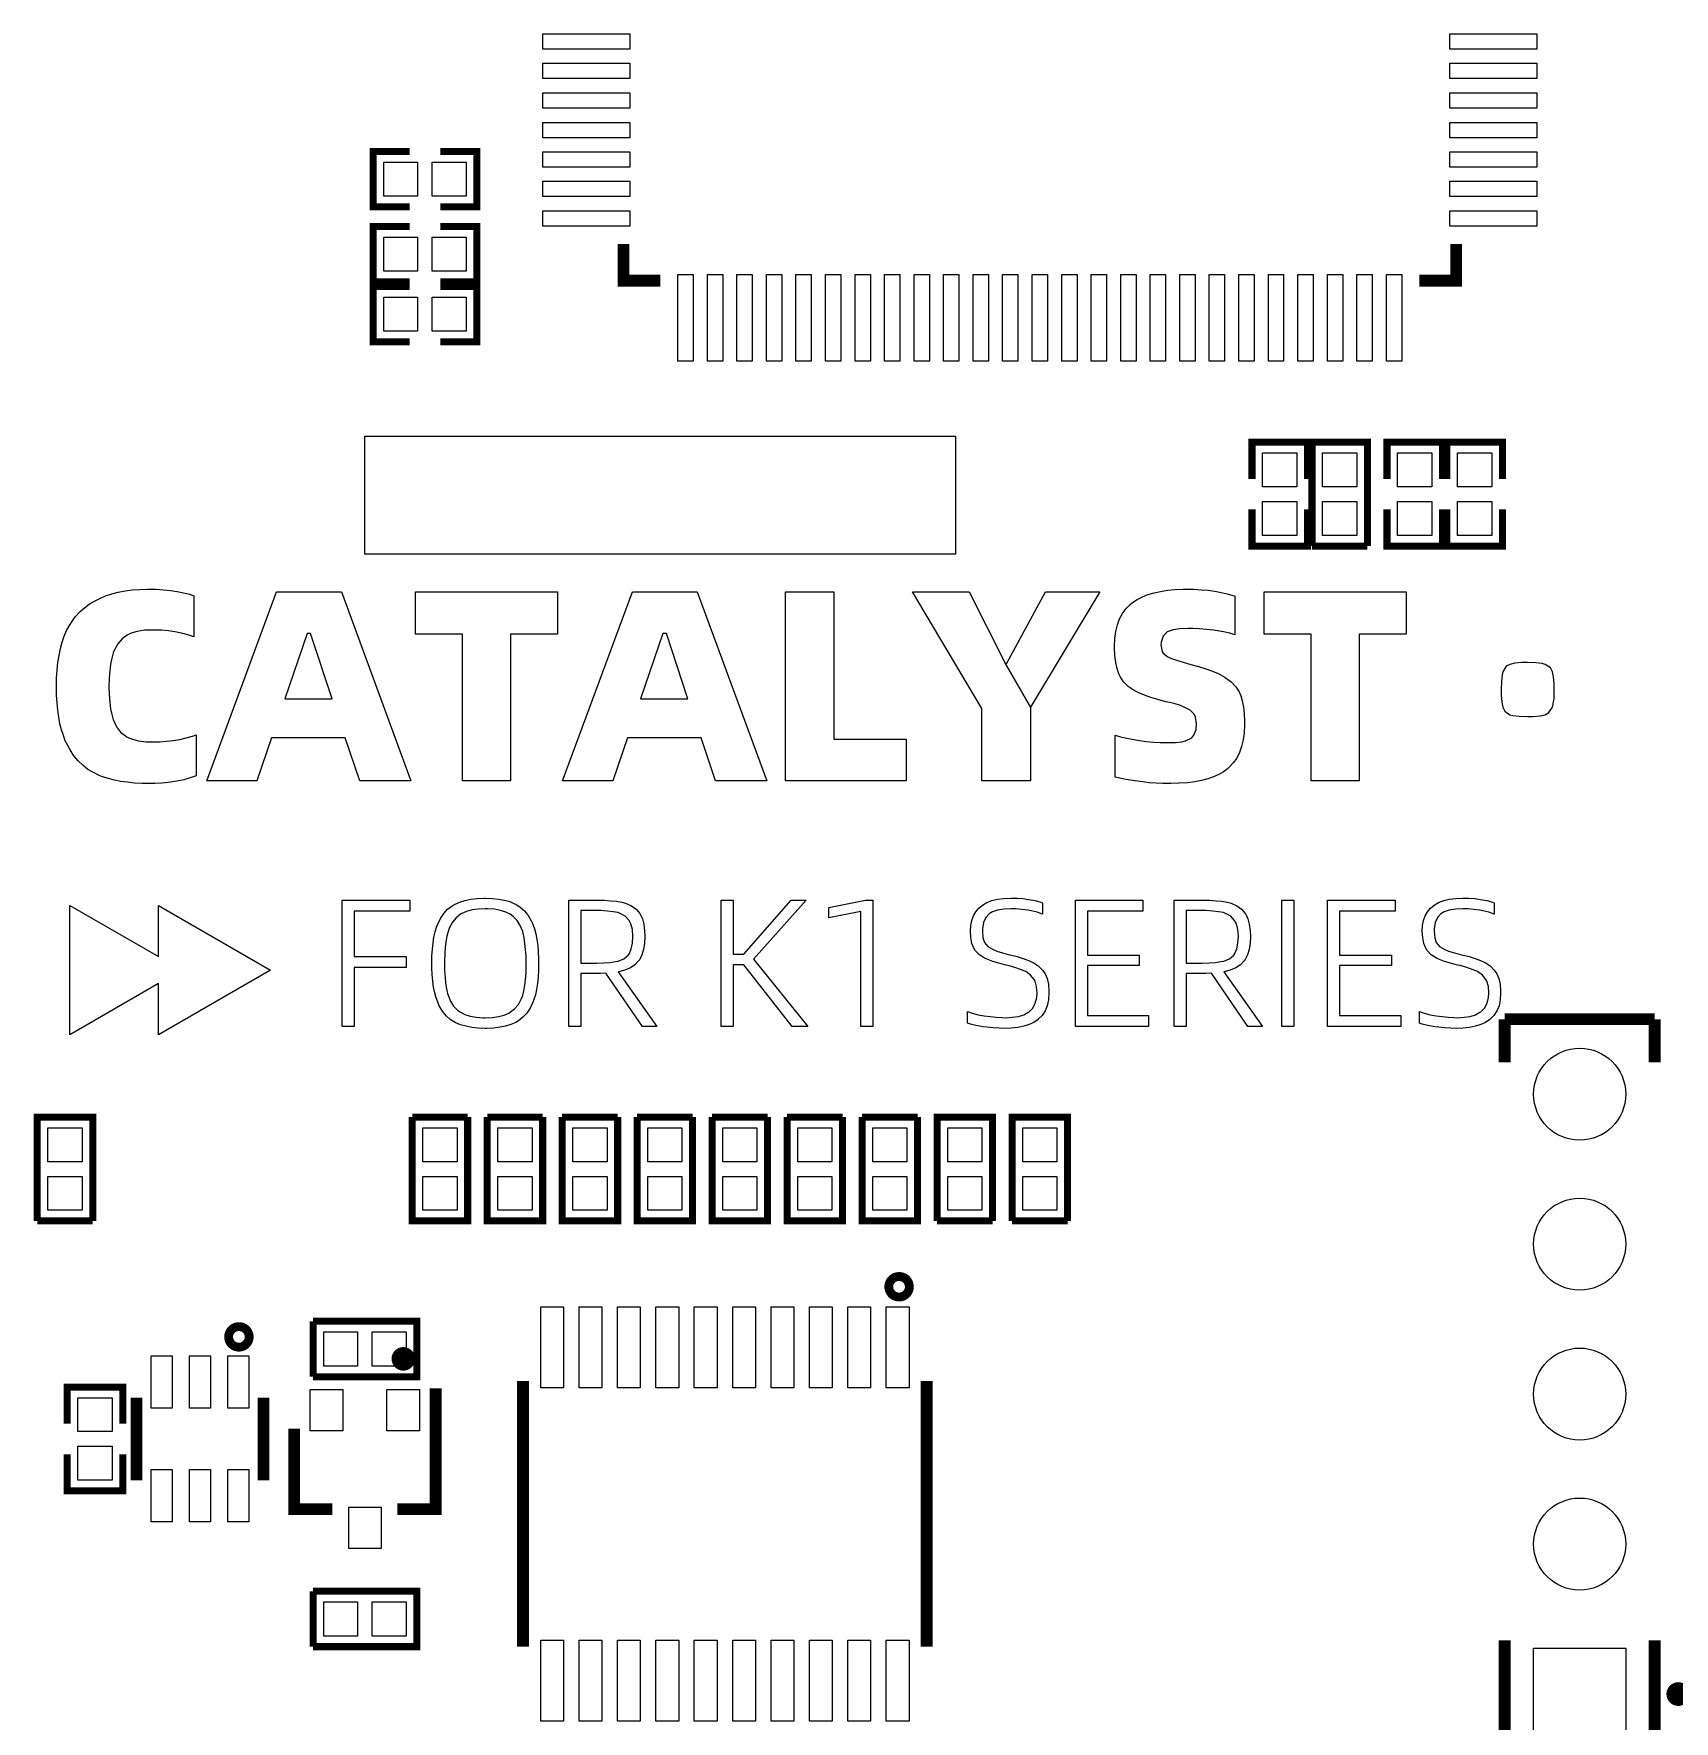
# Model space of a CAD drawing. Extents: x 0 to 145, y 0 to 99.
# Drawn here: x 65 to 92.79, y 40.69 to 69.27 of the extents above; entities that cross this region are included whole.
import ezdxf

# ---------------------------------------------------------------- set-up
doc = ezdxf.new("R2010")
doc.units = 0
doc.header["$MEASUREMENT"] = 0
for name, color, linetype in [('SILKSCREEN_TOP', 7, 'CONTINUOUS'), ('SOLDERMASK_BOTTOM', 5, 'CONTINUOUS'), ('SOLDERMASK_TOP', 94, 'CONTINUOUS')]:
    doc.layers.add(name, color=color, linetype=linetype)

msp = doc.modelspace()

# ---------------------------------------------------------------- linework, layer by layer
at = {"layer": 'SILKSCREEN_TOP'}
for points, const_width in [([(71.36892, 67.2719), (70.74916, 67.2719), (70.74916, 66.3321), (71.36892, 66.3321)], 0.11938), ([(71.88708, 67.2719), (72.50684, 67.2719), (72.50684, 66.3321), (71.88708, 66.3321)], 0.11938), ([(71.36892, 66.0019), (70.74916, 66.0019), (70.74916, 65.0621), (71.36892, 65.0621)], 0.11938), ([(71.88708, 66.0019), (72.50684, 66.0019), (72.50684, 65.0621), (71.88708, 65.0621)], 0.11938), ([(75.61326, 65.08496), (74.99096, 65.08496), (74.99096, 65.70726)], 0.20066), ([(88.47074, 65.08496), (89.09304, 65.08496), (89.09304, 65.70726)], 0.20066), ([(71.36892, 64.9859), (70.74916, 64.9859), (70.74916, 64.0461), (71.36892, 64.0461)], 0.11938), ([(71.88708, 64.9859), (72.50684, 64.9859), (72.50684, 64.0461), (71.88708, 64.0461)], 0.11938), ([(85.6361, 61.72708), (85.6361, 62.34684), (86.5759, 62.34684), (86.5759, 61.72708)], 0.11938), ([(86.6521, 60.58916), (86.6521, 62.34684), (87.5919, 62.34684), (87.5919, 60.58916)], 0.11938), ([(87.9221, 61.72708), (87.9221, 62.34684), (88.8619, 62.34684), (88.8619, 61.72708)], 0.11938), ([(88.9381, 61.72708), (88.9381, 62.34684), (89.8779, 62.34684), (89.8779, 61.72708)], 0.11938), ([(85.6361, 61.20892), (85.6361, 60.58916), (86.5759, 60.58916), (86.5759, 61.20892)], 0.11938), ([(87.9221, 61.20892), (87.9221, 60.58916), (88.8619, 60.58916), (88.8619, 61.20892)], 0.11938), ([(88.9381, 61.20892), (88.9381, 60.58916), (89.8779, 60.58916), (89.8779, 61.20892)], 0.11938), ([(86.6521, 60.58916), (87.5919, 60.58916)], 0.11938), ([(92.456, 52.57546), (89.916, 52.57546)], 0.20066), ([(89.916, 52.57546), (89.916, 51.84648)], 0.20066), ([(92.456, 51.84648), (92.456, 52.57546)], 0.20066), ([(65.0621, 49.15916), (65.0621, 50.91684), (66.0019, 50.91684), (66.0019, 49.15916)], 0.11938), ([(72.3519, 50.91684), (71.4121, 50.91684)], 0.11938), ([(72.3519, 50.91684), (72.3519, 49.15916), (71.4121, 49.15916), (71.4121, 50.91684)], 0.11938), ([(73.6219, 50.91684), (72.6821, 50.91684)], 0.11938), ([(73.6219, 50.91684), (73.6219, 49.15916), (72.6821, 49.15916), (72.6821, 50.91684)], 0.11938), ([(74.8919, 50.91684), (73.9521, 50.91684)], 0.11938), ([(74.8919, 50.91684), (74.8919, 49.15916), (73.9521, 49.15916), (73.9521, 50.91684)], 0.11938), ([(76.1619, 50.91684), (75.2221, 50.91684)], 0.11938), ([(76.1619, 50.91684), (76.1619, 49.15916), (75.2221, 49.15916), (75.2221, 50.91684)], 0.11938), ([(77.4319, 50.91684), (76.4921, 50.91684)], 0.11938), ([(77.4319, 50.91684), (77.4319, 49.15916), (76.4921, 49.15916), (76.4921, 50.91684)], 0.11938), ([(78.7019, 50.91684), (77.7621, 50.91684)], 0.11938), ([(78.7019, 50.91684), (78.7019, 49.15916), (77.7621, 49.15916), (77.7621, 50.91684)], 0.11938), ([(79.9719, 50.91684), (79.0321, 50.91684)], 0.11938), ([(79.9719, 50.91684), (79.9719, 49.15916), (79.0321, 49.15916), (79.0321, 50.91684)], 0.11938), ([(80.3021, 49.15916), (80.3021, 50.91684), (81.2419, 50.91684), (81.2419, 49.15916)], 0.11938), ([(81.5721, 49.15916), (81.5721, 50.91684), (82.5119, 50.91684), (82.5119, 49.15916)], 0.11938), ([(65.0621, 49.15916), (66.0019, 49.15916)], 0.11938), ([(80.3021, 49.15916), (81.2419, 49.15916)], 0.11938), ([(81.5721, 49.15916), (82.5119, 49.15916)], 0.11938), ([(69.73316, 47.4599), (69.73316, 46.5201)], 0.11938), ([(69.73316, 47.4599), (71.49084, 47.4599), (71.49084, 46.5201), (69.73316, 46.5201)], 0.11938), ([(66.5099, 45.72508), (66.5099, 46.34484), (65.5701, 46.34484), (65.5701, 45.72508)], 0.11938), ([(71.81088, 46.32198), (71.81088, 44.27728), (71.16318, 44.27728)], 0.20066), ([(73.28916, 46.44644), (73.28916, 41.94556)], 0.20066), ([(80.12684, 46.44644), (80.12684, 41.94556)], 0.20066), ([(66.74358, 44.76496), (66.74358, 46.16704)], 0.20066), ([(68.89242, 46.16704), (68.89242, 44.76496)], 0.20066), ([(69.41312, 45.63872), (69.41312, 44.27728), (70.06082, 44.27728)], 0.20066), ([(66.5099, 45.20692), (66.5099, 44.58716), (65.5701, 44.58716), (65.5701, 45.20692)], 0.11938), ([(69.73316, 42.8879), (69.73316, 41.9481)], 0.11938), ([(69.73316, 42.8879), (71.49084, 42.8879), (71.49084, 41.9481), (69.73316, 41.9481)], 0.11938), ([(92.456, 42.05478), (92.456, 39.87546), (89.916, 39.87546), (89.916, 42.05478)], 0.20066)]:
    msp.add_lwpolyline(points, dxfattribs=dict(at, const_width=const_width))
for points in [[(70.612, 60.452), (70.612, 62.45098), (80.61198, 62.45098), (80.61198, 60.452)], [(65.53708, 57.29224), (65.50406, 57.3786), (65.47104, 57.47512), (65.44564, 57.57926), (65.42532, 57.68848), (65.40754, 57.80786), (65.39738, 57.93232), (65.38976, 58.0644), (65.38722, 58.20156), (65.38722, 58.21426), (65.38976, 58.35396), (65.39738, 58.48858), (65.41262, 58.61812), (65.4304, 58.7375), (65.4558, 58.85434), (65.48374, 58.96102), (65.5193, 59.06008), (65.5574, 59.1566), (65.60566, 59.24296), (65.65646, 59.32424), (65.7098, 59.3979), (65.7733, 59.46648), (65.78854, 59.47918), (65.8622, 59.54522), (65.94348, 59.60364), (66.02984, 59.65698), (66.12128, 59.7027), (66.22034, 59.74334), (66.32448, 59.7789), (66.4337, 59.80684), (66.548, 59.8297), (66.66992, 59.84494), (66.79692, 59.85256), (66.929, 59.85764), (66.94424, 59.86018), (67.07632, 59.85764), (67.20078, 59.85002), (67.32016, 59.83732), (67.43192, 59.82208), (67.5386, 59.79922), (67.63766, 59.77382), (67.71386, 59.74842), (67.71386, 59.04992), (67.60972, 59.08548), (67.50558, 59.11342), (67.39382, 59.13628), (67.28206, 59.15152), (67.16522, 59.16168), (67.0433, 59.16676), (67.0052, 59.16676), (66.87566, 59.16168), (66.75628, 59.14136), (66.65468, 59.11342), (66.58356, 59.0804), (66.49974, 59.0169), (66.42862, 58.93562), (66.3702, 58.83402), (66.34988, 58.78068), (66.32448, 58.69178), (66.30416, 58.59018), (66.28892, 58.47842), (66.27876, 58.35396), (66.27622, 58.2168), (66.27622, 58.21426), (66.27876, 58.07456), (66.28892, 57.94756), (66.30416, 57.83326), (66.32448, 57.7342), (66.34988, 57.64784), (66.35496, 57.63768), (66.40576, 57.52592), (66.47434, 57.43702), (66.55562, 57.37352), (66.58356, 57.3532), (66.675, 57.31764), (66.77914, 57.29224), (66.89852, 57.27446), (67.01028, 57.27192), (67.1322, 57.27446), (67.24904, 57.28208), (67.36588, 57.29732), (67.4751, 57.3151), (67.58178, 57.3405), (67.68846, 57.37098), (67.75196, 57.39384), (67.75196, 56.69534), (67.6529, 56.66232), (67.54368, 56.63184), (67.4243, 56.60898), (67.39382, 56.6039), (67.27952, 56.58612), (67.16522, 56.57342), (67.05092, 56.56834), (66.96964, 56.56834), (66.83756, 56.56834), (66.71056, 56.57596), (66.59118, 56.58866), (66.47688, 56.6039), (66.3702, 56.62676), (66.26606, 56.65216), (66.16954, 56.68264), (66.11112, 56.70296), (66.01206, 56.75122), (65.91808, 56.8071), (65.83172, 56.87568), (65.75298, 56.95188), (65.67932, 57.03824), (65.61836, 57.1373), (65.57772, 57.20842)], [(69.02958, 57.3405), (68.77812, 56.61152), (67.9323, 56.61152), (69.11594, 59.81192), (70.21322, 59.81192), (71.38924, 56.61152), (70.5231, 56.61152), (70.27672, 57.3405)], [(72.263, 56.61152), (72.263, 59.09818), (71.46544, 59.09818), (71.46544, 59.81192), (73.87082, 59.81192), (73.87082, 59.09818), (73.0758, 59.09818), (73.0758, 56.61152)], [(75.057, 57.3405), (74.80808, 56.61152), (73.95972, 56.61152), (75.1459, 59.81192), (76.24064, 59.81192), (77.41666, 56.61152), (76.55052, 56.61152), (76.30668, 57.3405)], [(79.77632, 56.61152), (77.73416, 56.61152), (77.73416, 59.81192), (78.55204, 59.81192), (78.55204, 57.31764), (79.77632, 57.31764)], [(81.88452, 56.61152), (81.05902, 56.61152), (81.05902, 57.8358), (79.88808, 59.81192), (80.84566, 59.81192), (81.4578, 58.60542), (81.88452, 57.85866)], [(81.4578, 58.60542), (81.48574, 58.60542), (82.13598, 59.81192), (83.058, 59.81192), (81.88452, 57.85866)], [(85.46084, 57.19318), (85.42274, 57.09158), (85.37702, 56.9976), (85.3186, 56.91632), (85.24748, 56.84266), (85.21954, 56.81472), (85.15096, 56.76392), (85.07222, 56.7182), (84.98332, 56.6801), (84.8868, 56.64454), (84.78012, 56.6166), (84.66582, 56.59628), (84.54136, 56.58104), (84.4042, 56.57088), (84.26196, 56.56834), (84.24164, 56.56834), (84.12734, 56.56834), (84.01304, 56.57342), (83.8962, 56.58104), (83.78444, 56.59374), (83.7438, 56.59882), (83.61934, 56.6166), (83.49996, 56.63692), (83.39582, 56.65978), (83.31708, 56.67756), (83.31708, 57.38368), (83.40852, 57.35574), (83.51774, 57.33288), (83.63712, 57.31002), (83.7311, 57.29478), (83.85048, 57.27954), (83.96732, 57.26938), (84.07908, 57.26176), (84.1883, 57.25922), (84.201, 57.25922), (84.33816, 57.26176), (84.44484, 57.27446), (84.51088, 57.29224), (84.61502, 57.34304), (84.65312, 57.38622), (84.68868, 57.48274), (84.69376, 57.57672), (84.67852, 57.69356), (84.6582, 57.74182), (84.58708, 57.8104), (84.51088, 57.85104), (84.42452, 57.8866), (84.3153, 57.92216), (84.18068, 57.95264), (84.17814, 57.95264), (84.04352, 57.9882), (83.9216, 58.02376), (83.81492, 58.06186), (83.72094, 58.1025), (83.63966, 58.14314), (83.5406, 58.21172), (83.46186, 58.28792), (83.4009, 58.37936), (83.38058, 58.42508), (83.3501, 58.51398), (83.32724, 58.61812), (83.312, 58.73496), (83.30692, 58.86704), (83.30692, 58.8899), (83.312, 59.02198), (83.32724, 59.14136), (83.35772, 59.25312), (83.39328, 59.35472), (83.44154, 59.44616), (83.49996, 59.52744), (83.57108, 59.59856), (83.61426, 59.63158), (83.693, 59.68492), (83.77936, 59.7281), (83.87334, 59.7662), (83.97748, 59.79668), (84.0867, 59.82208), (84.20354, 59.8424), (84.33308, 59.85256), (84.46516, 59.85764), (84.5185, 59.86018), (84.64804, 59.85764), (84.77504, 59.85002), (84.89188, 59.83986), (85.00618, 59.82462), (85.1154, 59.8043), (85.217, 59.78144), (85.31352, 59.75096), (85.344, 59.74334), (85.344, 59.08294), (85.26018, 59.11088), (85.15096, 59.13374), (85.01634, 59.15914), (84.99094, 59.16168), (84.86394, 59.17692), (84.7471, 59.18708), (84.63788, 59.19216), (84.5566, 59.1947), (84.41436, 59.18962), (84.30006, 59.17184), (84.2137, 59.14136), (84.201, 59.13374), (84.12988, 59.06008), (84.09686, 58.95848), (84.09432, 58.91784), (84.11718, 58.80354), (84.13242, 58.7756), (84.21116, 58.71464), (84.27466, 58.68416), (84.35848, 58.65368), (84.4677, 58.62066), (84.59724, 58.5851), (84.73186, 58.54954), (84.85632, 58.51144), (84.96554, 58.4708), (85.06206, 58.43016), (85.14588, 58.38698), (85.18398, 58.36412), (85.2805, 58.29046), (85.35924, 58.20664), (85.41766, 58.11774), (85.4456, 58.05424), (85.471, 57.96534), (85.49132, 57.8612), (85.50148, 57.7469), (85.5091, 57.61736), (85.51164, 57.55386), (85.50402, 57.42432), (85.48878, 57.30494)], [(86.6394, 56.61152), (86.6394, 59.09818), (85.84184, 59.09818), (85.84184, 59.81192), (88.24722, 59.81192), (88.24722, 59.09818), (87.4522, 59.09818), (87.4522, 56.61152)], [(69.68744, 59.10834), (69.63156, 59.10834), (69.25564, 58.00344), (70.05828, 58.00344)], [(75.7174, 59.10834), (75.65898, 59.10834), (75.28052, 58.00344), (76.08316, 58.00344)], [(90.73896, 57.90946), (90.75166, 58.01614), (90.7542, 58.15584), (90.7542, 58.25744), (90.74404, 58.37682), (90.72626, 58.46064), (90.69324, 58.52414), (90.6018, 58.5851), (90.551, 58.60034), (90.44432, 58.61304), (90.30462, 58.61812), (90.20556, 58.61558), (90.08872, 58.60542), (90.00236, 58.5851), (89.9414, 58.55208), (89.88298, 58.46064), (89.87028, 58.4073), (89.86012, 58.29808), (89.85758, 58.15584), (89.85758, 58.06186), (89.86774, 57.94248), (89.88298, 57.85866), (89.916, 57.79516), (90.00236, 57.73166), (90.05316, 57.71896), (90.15984, 57.70626), (90.30462, 57.70118), (90.3986, 57.70118), (90.51798, 57.71388), (90.6018, 57.73166), (90.6653, 57.76722), (90.72626, 57.85866)], [(70.42912, 53.63718), (71.3105, 53.63718), (71.3105, 53.45176), (70.42912, 53.45176), (70.42912, 52.451), (70.22592, 52.451), (70.22592, 54.59222), (71.37146, 54.59222), (71.37146, 54.4068), (70.42912, 54.4068)], [(73.47204, 52.9082), (73.4568, 52.86248), (73.40854, 52.76342), (73.35266, 52.6796), (73.28662, 52.60848), (73.21042, 52.54752), (73.1647, 52.52212), (73.08342, 52.48656), (72.99452, 52.45608), (72.89546, 52.4383), (72.79132, 52.4256), (72.67448, 52.42052), (72.64908, 52.42052), (72.53224, 52.4256), (72.42302, 52.43576), (72.32396, 52.45608), (72.23252, 52.48148), (72.15124, 52.5145), (72.13854, 52.52212), (72.05726, 52.57292), (71.98614, 52.63388), (71.92264, 52.71262), (71.8693, 52.80152), (71.8439, 52.86248), (71.81596, 52.93614), (71.79564, 53.0225), (71.77532, 53.11648), (71.76262, 53.21808), (71.75246, 53.32984), (71.74484, 53.44668), (71.74484, 53.52288), (71.74738, 53.6448), (71.755, 53.76164), (71.76516, 53.86578), (71.7804, 53.96484), (71.80326, 54.05374), (71.82612, 54.13502), (71.8439, 54.18328), (71.88962, 54.2798), (71.94804, 54.36616), (72.01154, 54.43728), (72.08774, 54.4957), (72.13854, 54.52618), (72.21728, 54.5592), (72.30618, 54.58714), (72.40524, 54.60746), (72.51192, 54.62016), (72.62622, 54.62524), (72.64908, 54.62524), (72.76846, 54.62016), (72.87514, 54.61), (72.9742, 54.58968), (73.06564, 54.56682), (73.14692, 54.53126), (73.1647, 54.52618), (73.24344, 54.47538), (73.31202, 54.40934), (73.37552, 54.33314), (73.42886, 54.24424), (73.4568, 54.18328), (73.4822, 54.10454), (73.5076, 54.02072), (73.52538, 53.92674), (73.54062, 53.82514), (73.54824, 53.71592), (73.55332, 53.59908), (73.55332, 53.52288), (73.55332, 53.40096), (73.5457, 53.28666), (73.53554, 53.17744), (73.51776, 53.08092), (73.49998, 52.98948)], [(74.9046, 53.3781), (74.90206, 53.3781), (75.55484, 52.451), (75.311, 52.451), (74.69124, 53.3527), (74.5998, 53.35016), (74.549, 53.35016), (74.26706, 53.35016), (74.26706, 52.451), (74.06386, 52.451), (74.06386, 54.59222), (74.53884, 54.59222), (74.66076, 54.58968), (74.77252, 54.58206), (74.87158, 54.5719), (74.96048, 54.55666), (75.02652, 54.53888), (75.12558, 54.4957), (75.20432, 54.43728), (75.26528, 54.36616), (75.27544, 54.35346), (75.311, 54.27472), (75.33386, 54.18328), (75.3491, 54.07406), (75.35164, 53.98008), (75.34656, 53.8607), (75.33132, 53.75656), (75.30084, 53.66512), (75.26528, 53.58892), (75.2475, 53.56352), (75.184, 53.49748), (75.1078, 53.44668), (75.01382, 53.40604)], [(77.02804, 53.67528), (77.82814, 54.59222), (78.08468, 54.59222), (77.1906, 53.594), (78.11262, 52.451), (77.84846, 52.451), (77.02804, 53.49494), (76.85024, 53.49494), (76.85024, 52.451), (76.6445, 52.451), (76.6445, 54.59222), (76.85024, 54.59222), (76.85024, 53.67528)], [(79.21244, 52.451), (79.00924, 52.451), (79.00924, 54.39918), (78.47076, 54.29504), (78.47076, 54.46776), (79.09052, 54.59222), (79.21244, 54.59222)], [(81.9277, 53.53558), (82.0166, 53.4797), (82.08772, 53.40858), (82.1309, 53.34508), (82.16392, 53.2638), (82.18678, 53.16728), (82.1944, 53.05552), (82.19694, 53.01742), (82.18932, 52.90566), (82.169, 52.80406), (82.1309, 52.71516), (82.08264, 52.63896), (82.0166, 52.57546), (82.01152, 52.56784), (81.9404, 52.52212), (81.85912, 52.48402), (81.77022, 52.45608), (81.66862, 52.43576), (81.55432, 52.42306), (81.45526, 52.42052), (81.35112, 52.42306), (81.24952, 52.42814), (81.14792, 52.4383), (81.08188, 52.44846), (80.95996, 52.46878), (80.86852, 52.49164), (80.81772, 52.50688), (80.81772, 52.705), (80.899, 52.67706), (81.0006, 52.65166), (81.09966, 52.63388), (81.20126, 52.61864), (81.30286, 52.60848), (81.40446, 52.6034), (81.45526, 52.60086), (81.57464, 52.60848), (81.68132, 52.62372), (81.77022, 52.65166), (81.84388, 52.6923), (81.85912, 52.69992), (81.92262, 52.76342), (81.9658, 52.8447), (81.9912, 52.94376), (81.99628, 53.01488), (81.98612, 53.12918), (81.96326, 53.22062), (81.94802, 53.24856), (81.88706, 53.31968), (81.80324, 53.38064), (81.79054, 53.38826), (81.71434, 53.41874), (81.62036, 53.44922), (81.5086, 53.48224), (81.46796, 53.4924), (81.34858, 53.52288), (81.24444, 53.55336), (81.16062, 53.58892), (81.10728, 53.61178), (81.01838, 53.66766), (80.9498, 53.73878), (80.92694, 53.77688), (80.89138, 53.85816), (80.8736, 53.95722), (80.86852, 54.0639), (80.8736, 54.16296), (80.88884, 54.24932), (80.91932, 54.32806), (80.95742, 54.39664), (81.01076, 54.4576), (81.07172, 54.5084), (81.14284, 54.55158), (81.2292, 54.5846), (81.32572, 54.61), (81.4324, 54.62016), (81.54924, 54.62778), (81.55686, 54.62778), (81.65592, 54.62524), (81.75498, 54.61762), (81.84896, 54.60492), (81.9658, 54.5846), (82.05724, 54.5592), (82.08772, 54.54904), (82.08772, 54.356), (81.99628, 54.38648), (81.89468, 54.40934), (81.84134, 54.4195), (81.73974, 54.43474), (81.63814, 54.44236), (81.55178, 54.44744), (81.42986, 54.43728), (81.32572, 54.42204), (81.2419, 54.3941), (81.18602, 54.36108), (81.12506, 54.29758), (81.08696, 54.21376), (81.06918, 54.10708), (81.06918, 54.0639), (81.07934, 53.95214), (81.10474, 53.87594), (81.16316, 53.80736), (81.2419, 53.76164), (81.31556, 53.72862), (81.41208, 53.69814), (81.52892, 53.66766), (81.54162, 53.66512), (81.65846, 53.63464), (81.7626, 53.60416), (81.8515, 53.57114)], [(83.72602, 53.48478), (82.84718, 53.48478), (82.84718, 52.63896), (83.88096, 52.63896), (83.88096, 52.451), (82.64398, 52.451), (82.64398, 54.59222), (83.78952, 54.59222), (83.78952, 54.4068), (82.84718, 54.4068), (82.84718, 53.66258), (83.72602, 53.66258)], [(85.5218, 53.58892), (85.50148, 53.56352), (85.44052, 53.49748), (85.36178, 53.44668), (85.2678, 53.40604), (85.15858, 53.3781), (85.15604, 53.3781), (85.81136, 52.451), (85.56752, 52.451), (84.94776, 53.3527), (84.85632, 53.35016), (84.80298, 53.35016), (84.52358, 53.35016), (84.52358, 52.451), (84.32038, 52.451), (84.32038, 54.59222), (84.79028, 54.59222), (84.91474, 54.58968), (85.0265, 54.58206), (85.12556, 54.5719), (85.217, 54.55666), (85.2805, 54.53888), (85.37956, 54.4957), (85.46084, 54.43728), (85.5218, 54.36616), (85.53196, 54.35346), (85.56498, 54.27472), (85.59038, 54.18328), (85.60308, 54.07406), (85.60816, 53.98008), (85.60308, 53.8607), (85.5853, 53.75656), (85.55736, 53.66512)], [(86.14156, 52.451), (86.14156, 54.59222), (86.34476, 54.59222), (86.34476, 52.451)], [(87.11946, 53.66258), (88.00084, 53.66258), (88.00084, 53.48478), (87.11946, 53.48478), (87.11946, 52.63896), (88.15578, 52.63896), (88.15578, 52.451), (86.91626, 52.451), (86.91626, 54.59222), (88.0618, 54.59222), (88.0618, 54.4068), (87.11946, 54.4068)], [(89.73312, 52.63896), (89.66962, 52.57546), (89.662, 52.56784), (89.59342, 52.52212), (89.51214, 52.48402), (89.4207, 52.45608), (89.3191, 52.43576), (89.20734, 52.42306), (89.10828, 52.42052), (89.00414, 52.42306), (88.90254, 52.42814), (88.80094, 52.4383), (88.7349, 52.44846), (88.61298, 52.46878), (88.519, 52.49164), (88.47074, 52.50688), (88.47074, 52.705), (88.55202, 52.67706), (88.65362, 52.65166), (88.75268, 52.63388), (88.85428, 52.61864), (88.95588, 52.60848), (89.05494, 52.6034), (89.10828, 52.60086), (89.22766, 52.60848), (89.3318, 52.62372), (89.42324, 52.65166), (89.4969, 52.6923), (89.51214, 52.69992), (89.57564, 52.76342), (89.61882, 52.8447), (89.64168, 52.94376), (89.64676, 53.01488), (89.63914, 53.12918), (89.61374, 53.22062), (89.5985, 53.24856), (89.54008, 53.31968), (89.45372, 53.38064), (89.44356, 53.38826), (89.36736, 53.41874), (89.27338, 53.44922), (89.15908, 53.48224), (89.11844, 53.4924), (88.99906, 53.52288), (88.89746, 53.55336), (88.8111, 53.58892), (88.7603, 53.61178), (88.6714, 53.66766), (88.60282, 53.73878), (88.57996, 53.77688), (88.5444, 53.85816), (88.52662, 53.95722), (88.519, 54.0639), (88.52408, 54.16296), (88.54186, 54.24932), (88.5698, 54.32806), (88.61044, 54.39664), (88.66124, 54.4576), (88.7222, 54.5084), (88.79586, 54.55158), (88.88222, 54.5846), (88.9762, 54.61), (89.08542, 54.62016), (89.20226, 54.62778), (89.20988, 54.62778), (89.3064, 54.62524), (89.408, 54.61762), (89.50198, 54.60492), (89.61882, 54.5846), (89.71026, 54.5592), (89.7382, 54.54904), (89.7382, 54.356), (89.64676, 54.38648), (89.5477, 54.40934), (89.49182, 54.4195), (89.39276, 54.43474), (89.29116, 54.44236), (89.2048, 54.44744), (89.08288, 54.43728), (88.9762, 54.42204), (88.89238, 54.3941), (88.8365, 54.36108), (88.77808, 54.29758), (88.73998, 54.21376), (88.7222, 54.10708), (88.71966, 54.0639), (88.72982, 53.95214), (88.75776, 53.87594), (88.81364, 53.80736), (88.89238, 53.76164), (88.96604, 53.72862), (89.0651, 53.69814), (89.18194, 53.66766), (89.1921, 53.66512), (89.31148, 53.63464), (89.41308, 53.60416), (89.50452, 53.57114), (89.58072, 53.53558), (89.58326, 53.53558), (89.66962, 53.4797), (89.7382, 53.40858), (89.78138, 53.34508), (89.81694, 53.2638), (89.83726, 53.16728), (89.84742, 53.05552), (89.84742, 53.01742), (89.8398, 52.90566), (89.81948, 52.80406), (89.78392, 52.71516)], [(67.11696, 53.63464), (67.11696, 54.50078), (69.01434, 53.40604), (67.11696, 52.3113), (67.11696, 53.17744), (65.61328, 52.3113), (65.61328, 54.50078)], [(73.3425, 53.52288), (73.33996, 53.6448), (73.33234, 53.75656), (73.32218, 53.85816), (73.30948, 53.95214), (73.28916, 54.03342), (73.28408, 54.06136), (73.24344, 54.16296), (73.18756, 54.24678), (73.12406, 54.31536), (73.07326, 54.35346), (72.99706, 54.38902), (72.90816, 54.41696), (72.80656, 54.43728), (72.68972, 54.4449), (72.64908, 54.44744), (72.5297, 54.43982), (72.42556, 54.42712), (72.33412, 54.39918), (72.25284, 54.36616), (72.23252, 54.35346), (72.15632, 54.2925), (72.09282, 54.2163), (72.04456, 54.12994), (72.01916, 54.05882), (71.99884, 53.98008), (71.9836, 53.88864), (71.96836, 53.78958), (71.96328, 53.68544), (71.9582, 53.56352), (71.9582, 53.52288), (71.96074, 53.40096), (71.96836, 53.28666), (71.97852, 53.18506), (71.99376, 53.09108), (72.01154, 53.0098), (72.01916, 52.9844), (72.0598, 52.8828), (72.1106, 52.79644), (72.17918, 52.7304), (72.23252, 52.6923), (72.30618, 52.6542), (72.39508, 52.62626), (72.49668, 52.60848), (72.61098, 52.59832), (72.64908, 52.59832), (72.771, 52.60594), (72.87514, 52.61864), (72.96912, 52.64404), (73.04786, 52.6796), (73.07326, 52.6923), (73.14692, 52.75072), (73.21042, 52.82184), (73.25868, 52.91328), (73.28408, 52.97932), (73.3044, 53.05806), (73.31964, 53.14696), (73.3298, 53.24602), (73.33996, 53.35524), (73.3425, 53.47462)], [(74.99604, 53.59908), (75.0697, 53.66004), (75.09002, 53.69052), (75.12304, 53.76672), (75.14082, 53.8607), (75.14844, 53.98008), (75.14082, 54.09692), (75.11796, 54.19344), (75.08748, 54.24932), (75.02144, 54.3179), (74.93508, 54.36616), (74.89444, 54.3814), (74.81316, 54.39664), (74.71918, 54.4068), (74.60488, 54.41442), (74.26706, 54.41442), (74.26706, 53.52542), (74.53376, 53.52542), (74.65568, 53.52796), (74.76236, 53.53558), (74.8538, 53.55082), (74.90206, 53.56098)], [(85.39734, 53.8607), (85.40496, 53.98008), (85.3948, 54.09692), (85.37194, 54.19344), (85.34146, 54.24932), (85.27796, 54.3179), (85.18906, 54.36616), (85.15096, 54.3814), (85.06968, 54.39664), (84.97316, 54.4068), (84.8614, 54.41442), (84.52358, 54.41442), (84.52358, 53.52542), (84.79028, 53.52542), (84.9122, 53.52796), (85.01888, 53.53558), (85.10778, 53.55082), (85.15604, 53.56098), (85.25256, 53.59908), (85.32622, 53.66004), (85.34654, 53.69052), (85.37956, 53.76672)]]:
    msp.add_lwpolyline(points, close=True, dxfattribs=at)
msp.add_lwpolyline([(81.88452, 57.85866), (81.4578, 58.60542)], dxfattribs=at)
for points, const_width in [([(79.8322, 48.0441, 0.999425), (79.48422, 48.0441, 1.000575), (79.8322, 48.0441)], 0.14986), ([(68.65112, 47.19574, 1.003056), (68.30314, 47.1932, 0.996953), (68.65112, 47.19574)], 0.14986), ([(71.3613, 46.82236, 0.993631), (71.16318, 46.8249, 1.00641), (71.3613, 46.82236)], 0.20066), ([(92.95638, 41.14546, 1), (92.75572, 41.14546, 1), (92.95638, 41.14546)], 0.20066)]:
    msp.add_lwpolyline(points, format="xyb", dxfattribs=dict(at, const_width=const_width))
at = {"layer": 'SOLDERMASK_BOTTOM'}
msp.add_lwpolyline([(91.96578, 41.92524), (91.96578, 40.36568), (90.40622, 40.36568), (90.40622, 41.92524)], close=True, dxfattribs=at)
for centre in [(91.186, 51.30546), (91.186, 48.76546), (91.186, 46.22546), (91.186, 43.68546)]:
    msp.add_circle(centre, 0.77978, dxfattribs=at)
at = {"layer": 'SOLDERMASK_TOP'}
for points in [[(75.09637, 69.2658), (75.09637, 69.00672), (73.62571, 69.00672), (73.62571, 69.2658)], [(90.45829, 69.2658), (90.45829, 69.00672), (88.98763, 69.00672), (88.98763, 69.2658)], [(75.09637, 68.76542), (75.09637, 68.50634), (73.62571, 68.50634), (73.62571, 68.76542)], [(90.45829, 68.76542), (90.45829, 68.50634), (88.98763, 68.50634), (88.98763, 68.76542)], [(75.09637, 68.26504), (75.09637, 68.00596), (73.62571, 68.00596), (73.62571, 68.26504)], [(90.45829, 68.26504), (90.45829, 68.00596), (88.98763, 68.00596), (88.98763, 68.26504)], [(75.09637, 67.76466), (75.09637, 67.50558), (73.62571, 67.50558), (73.62571, 67.76466)], [(90.45829, 67.76466), (90.45829, 67.50558), (88.98763, 67.50558), (88.98763, 67.76466)], [(75.09637, 67.26428), (75.09637, 67.0052), (73.62571, 67.0052), (73.62571, 67.26428)], [(90.45829, 67.26428), (90.45829, 67.0052), (88.98763, 67.0052), (88.98763, 67.26428)], [(71.50354, 67.09156), (71.50354, 66.51244), (70.9295, 66.51244), (70.9295, 67.09156)], [(71.75246, 66.51244), (71.75246, 67.09156), (72.3265, 67.09156), (72.3265, 66.51244)], [(75.09637, 66.76644), (75.09637, 66.50736), (73.62571, 66.50736), (73.62571, 66.76644)], [(90.45829, 66.76644), (90.45829, 66.50736), (88.98763, 66.50736), (88.98763, 66.76644)], [(75.09637, 66.26606), (75.09637, 66.00698), (73.62571, 66.00698), (73.62571, 66.26606)], [(90.45829, 66.26606), (90.45829, 66.00698), (88.98763, 66.00698), (88.98763, 66.26606)], [(71.50354, 65.82156), (71.50354, 65.24244), (70.9295, 65.24244), (70.9295, 65.82156)], [(71.75246, 65.24244), (71.75246, 65.82156), (72.3265, 65.82156), (72.3265, 65.24244)], [(75.91298, 65.19037), (76.17206, 65.19037), (76.17206, 63.71971), (75.91298, 63.71971)], [(76.41336, 65.19037), (76.67244, 65.19037), (76.67244, 63.71971), (76.41336, 63.71971)], [(76.9112, 65.19037), (77.17028, 65.19037), (77.17028, 63.71971), (76.9112, 63.71971)], [(77.41158, 65.19037), (77.67066, 65.19037), (77.67066, 63.71971), (77.41158, 63.71971)], [(77.91196, 65.19037), (78.17104, 65.19037), (78.17104, 63.71971), (77.91196, 63.71971)], [(78.41234, 65.19037), (78.67142, 65.19037), (78.67142, 63.71971), (78.41234, 63.71971)], [(78.91272, 65.19037), (79.1718, 65.19037), (79.1718, 63.71971), (78.91272, 63.71971)], [(79.4131, 65.19037), (79.67218, 65.19037), (79.67218, 63.71971), (79.4131, 63.71971)], [(79.91348, 65.19037), (80.17256, 65.19037), (80.17256, 63.71971), (79.91348, 63.71971)], [(80.41132, 65.19037), (80.6704, 65.19037), (80.6704, 63.71971), (80.41132, 63.71971)], [(80.9117, 65.19037), (81.17078, 65.19037), (81.17078, 63.71971), (80.9117, 63.71971)], [(81.41208, 65.19037), (81.67116, 65.19037), (81.67116, 63.71971), (81.41208, 63.71971)], [(81.91246, 65.19037), (82.17154, 65.19037), (82.17154, 63.71971), (81.91246, 63.71971)], [(82.41284, 65.19037), (82.67192, 65.19037), (82.67192, 63.71971), (82.41284, 63.71971)], [(82.91322, 65.19037), (83.1723, 65.19037), (83.1723, 63.71971), (82.91322, 63.71971)], [(83.4136, 65.19037), (83.67268, 65.19037), (83.67268, 63.71971), (83.4136, 63.71971)], [(83.91144, 65.19037), (84.17052, 65.19037), (84.17052, 63.71971), (83.91144, 63.71971)], [(84.41182, 65.19037), (84.6709, 65.19037), (84.6709, 63.71971), (84.41182, 63.71971)], [(84.9122, 65.19037), (85.17128, 65.19037), (85.17128, 63.71971), (84.9122, 63.71971)], [(85.41258, 65.19037), (85.67166, 65.19037), (85.67166, 63.71971), (85.41258, 63.71971)], [(85.91296, 65.19037), (86.17204, 65.19037), (86.17204, 63.71971), (85.91296, 63.71971)], [(86.41334, 65.19037), (86.67242, 65.19037), (86.67242, 63.71971), (86.41334, 63.71971)], [(86.91372, 65.19037), (87.1728, 65.19037), (87.1728, 63.71971), (86.91372, 63.71971)], [(87.41156, 65.19037), (87.67064, 65.19037), (87.67064, 63.71971), (87.41156, 63.71971)], [(87.91194, 65.19037), (88.17102, 65.19037), (88.17102, 63.71971), (87.91194, 63.71971)], [(71.50354, 64.80556), (71.50354, 64.22644), (70.9295, 64.22644), (70.9295, 64.80556)], [(71.75246, 64.22644), (71.75246, 64.80556), (72.3265, 64.80556), (72.3265, 64.22644)], [(86.39556, 61.59246), (85.81644, 61.59246), (85.81644, 62.1665), (86.39556, 62.1665)], [(87.41156, 61.59246), (86.83244, 61.59246), (86.83244, 62.1665), (87.41156, 62.1665)], [(88.68156, 61.59246), (88.10244, 61.59246), (88.10244, 62.1665), (88.68156, 62.1665)], [(89.69756, 61.59246), (89.11844, 61.59246), (89.11844, 62.1665), (89.69756, 62.1665)], [(85.81644, 61.34354), (86.39556, 61.34354), (86.39556, 60.7695), (85.81644, 60.7695)], [(86.83244, 61.34354), (87.41156, 61.34354), (87.41156, 60.7695), (86.83244, 60.7695)], [(88.10244, 61.34354), (88.68156, 61.34354), (88.68156, 60.7695), (88.10244, 60.7695)], [(89.11844, 61.34354), (89.69756, 61.34354), (89.69756, 60.7695), (89.11844, 60.7695)], [(65.82156, 50.16246), (65.24244, 50.16246), (65.24244, 50.7365), (65.82156, 50.7365)], [(72.17156, 50.16246), (71.59244, 50.16246), (71.59244, 50.7365), (72.17156, 50.7365)], [(73.44156, 50.16246), (72.86244, 50.16246), (72.86244, 50.7365), (73.44156, 50.7365)], [(74.71156, 50.16246), (74.13244, 50.16246), (74.13244, 50.7365), (74.71156, 50.7365)], [(75.98156, 50.16246), (75.40244, 50.16246), (75.40244, 50.7365), (75.98156, 50.7365)], [(77.25156, 50.16246), (76.67244, 50.16246), (76.67244, 50.7365), (77.25156, 50.7365)], [(78.52156, 50.16246), (77.94244, 50.16246), (77.94244, 50.7365), (78.52156, 50.7365)], [(79.79156, 50.16246), (79.21244, 50.16246), (79.21244, 50.7365), (79.79156, 50.7365)], [(81.06156, 50.16246), (80.48244, 50.16246), (80.48244, 50.7365), (81.06156, 50.7365)], [(82.33156, 50.16246), (81.75244, 50.16246), (81.75244, 50.7365), (82.33156, 50.7365)], [(65.24244, 49.91354), (65.82156, 49.91354), (65.82156, 49.3395), (65.24244, 49.3395)], [(71.59244, 49.91354), (72.17156, 49.91354), (72.17156, 49.3395), (71.59244, 49.3395)], [(72.86244, 49.91354), (73.44156, 49.91354), (73.44156, 49.3395), (72.86244, 49.3395)], [(74.13244, 49.91354), (74.71156, 49.91354), (74.71156, 49.3395), (74.13244, 49.3395)], [(75.40244, 49.91354), (75.98156, 49.91354), (75.98156, 49.3395), (75.40244, 49.3395)], [(76.67244, 49.91354), (77.25156, 49.91354), (77.25156, 49.3395), (76.67244, 49.3395)], [(77.94244, 49.91354), (78.52156, 49.91354), (78.52156, 49.3395), (77.94244, 49.3395)], [(79.21244, 49.91354), (79.79156, 49.91354), (79.79156, 49.3395), (79.21244, 49.3395)], [(80.48244, 49.91354), (81.06156, 49.91354), (81.06156, 49.3395), (80.48244, 49.3395)], [(81.75244, 49.91354), (82.33156, 49.91354), (82.33156, 49.3395), (81.75244, 49.3395)], [(73.97496, 46.33214), (73.58888, 46.33214), (73.58888, 47.70374), (73.97496, 47.70374)], [(74.6252, 46.33214), (74.23912, 46.33214), (74.23912, 47.70374), (74.6252, 47.70374)], [(75.27544, 46.33214), (74.88936, 46.33214), (74.88936, 47.70374), (75.27544, 47.70374)], [(75.92568, 46.33214), (75.5396, 46.33214), (75.5396, 47.70374), (75.92568, 47.70374)], [(76.57592, 46.33214), (76.18984, 46.33214), (76.18984, 47.70374), (76.57592, 47.70374)], [(77.22616, 46.33214), (76.84008, 46.33214), (76.84008, 47.70374), (77.22616, 47.70374)], [(77.8764, 46.33214), (77.49032, 46.33214), (77.49032, 47.70374), (77.8764, 47.70374)], [(78.52664, 46.33214), (78.14056, 46.33214), (78.14056, 47.70374), (78.52664, 47.70374)], [(79.17688, 46.33214), (78.7908, 46.33214), (78.7908, 47.70374), (79.17688, 47.70374)], [(79.82712, 46.33214), (79.44104, 46.33214), (79.44104, 47.70374), (79.82712, 47.70374)], [(70.48754, 47.27956), (70.48754, 46.70044), (69.9135, 46.70044), (69.9135, 47.27956)], [(70.73646, 46.70044), (70.73646, 47.27956), (71.3105, 47.27956), (71.3105, 46.70044)], [(67.34683, 45.98543), (66.98869, 45.98543), (66.98869, 46.87189), (67.34683, 46.87189)], [(67.99707, 45.98543), (67.63893, 45.98543), (67.63893, 46.87189), (67.99707, 46.87189)], [(68.64731, 45.98543), (68.28917, 45.98543), (68.28917, 46.87189), (68.64731, 46.87189)], [(70.23735, 46.3042), (70.23735, 45.60316), (69.68617, 45.60316), (69.68617, 46.3042)], [(70.98538, 45.60316), (70.98538, 46.3042), (71.53656, 46.3042), (71.53656, 45.60316)], [(66.32956, 45.59046), (65.75044, 45.59046), (65.75044, 46.1645), (66.32956, 46.1645)], [(65.75044, 45.34154), (66.32956, 45.34154), (66.32956, 44.7675), (65.75044, 44.7675)], [(66.98869, 44.94657), (67.34683, 44.94657), (67.34683, 44.06011), (66.98869, 44.06011)], [(67.63893, 44.94657), (67.99707, 44.94657), (67.99707, 44.06011), (67.63893, 44.06011)], [(68.28917, 44.94657), (68.64731, 44.94657), (68.64731, 44.06011), (68.28917, 44.06011)], [(70.88759, 44.31284), (70.88759, 43.6118), (70.33641, 43.6118), (70.33641, 44.31284)], [(70.48754, 42.70756), (70.48754, 42.12844), (69.9135, 42.12844), (69.9135, 42.70756)], [(70.73646, 42.12844), (70.73646, 42.70756), (71.3105, 42.70756), (71.3105, 42.12844)], [(73.58888, 42.05986), (73.97496, 42.05986), (73.97496, 40.68826), (73.58888, 40.68826)], [(74.23912, 42.05986), (74.6252, 42.05986), (74.6252, 40.68826), (74.23912, 40.68826)], [(74.88936, 42.05986), (75.27544, 42.05986), (75.27544, 40.68826), (74.88936, 40.68826)], [(75.5396, 42.05986), (75.92568, 42.05986), (75.92568, 40.68826), (75.5396, 40.68826)], [(76.18984, 42.05986), (76.57592, 42.05986), (76.57592, 40.68826), (76.18984, 40.68826)], [(76.84008, 42.05986), (77.22616, 42.05986), (77.22616, 40.68826), (76.84008, 40.68826)], [(77.49032, 42.05986), (77.8764, 42.05986), (77.8764, 40.68826), (77.49032, 40.68826)], [(78.14056, 42.05986), (78.52664, 42.05986), (78.52664, 40.68826), (78.14056, 40.68826)], [(78.7908, 42.05986), (79.17688, 42.05986), (79.17688, 40.68826), (78.7908, 40.68826)], [(79.44104, 42.05986), (79.82712, 42.05986), (79.82712, 40.68826), (79.44104, 40.68826)], [(91.96578, 41.92524), (91.96578, 40.36568), (90.40622, 40.36568), (90.40622, 41.92524)]]:
    msp.add_lwpolyline(points, close=True, dxfattribs=at)
for centre in [(91.186, 51.30546), (91.186, 48.76546), (91.186, 46.22546), (91.186, 43.68546)]:
    msp.add_circle(centre, 0.77978, dxfattribs=at)

doc.saveas('drawing.dxf')
